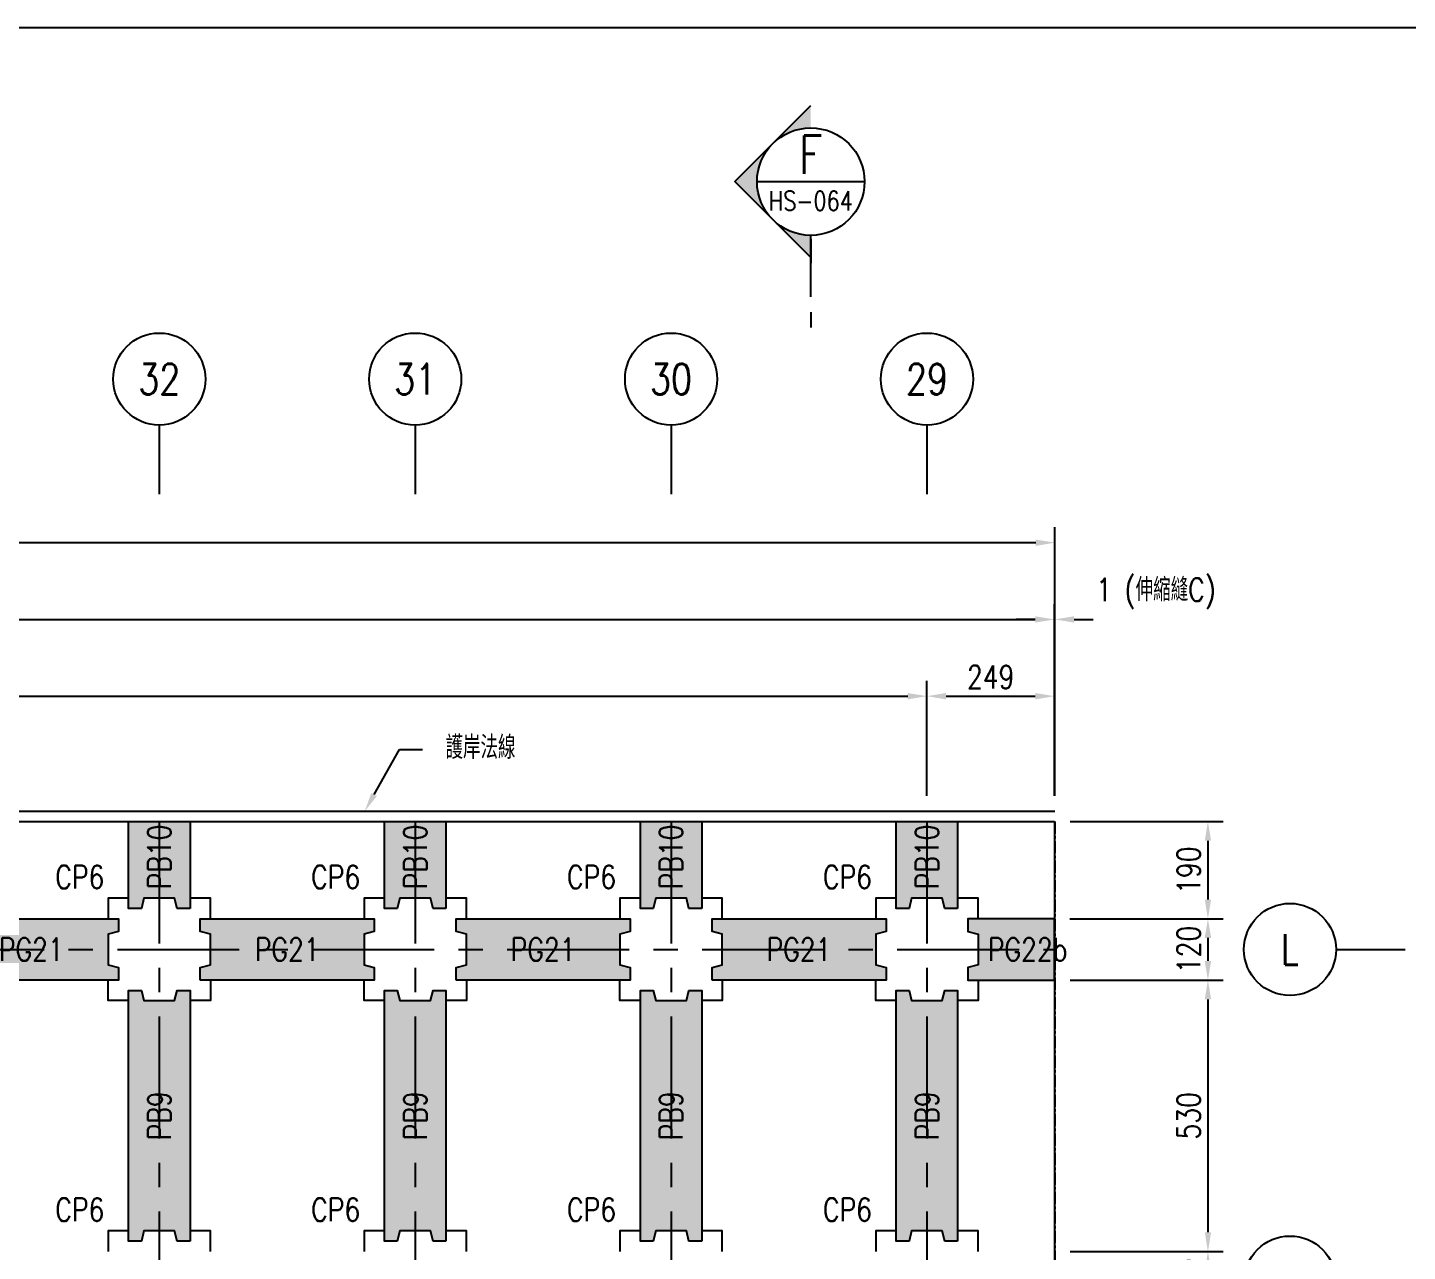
# Model space of a CAD drawing. Extents: x -3697 to 31808, y -9561 to -1274.
# Drawn here: x 11709 to 14405, y -3665 to -1274 of the extents above; entities that cross this region are included whole.
import ezdxf
from ezdxf import colors
from ezdxf.entities.mleader import LeaderData, LeaderLine
from ezdxf.enums import TextEntityAlignment as Align
from ezdxf.math import Vec2, Vec3

# ---------------------------------------------------------------- set-up
doc = ezdxf.new("R2010")
doc.units = 0
doc.header["$LTSCALE"] = 0.05
doc.linetypes.add('CENTER', pattern=[50.8, 31.75, -6.35, 6.35, -6.35])
doc.linetypes.add('DASHED', pattern=[19.05, 12.7, -6.35])
doc.layers.get('0').update_dxf_attribs({"linetype": 'CONTINUOUS'})
doc.layers.get('Defpoints').update_dxf_attribs({"linetype": 'CONTINUOUS'})
for name, color, linetype in [('DIM_03', 1, 'CONTINUOUS'), ('HB_0', 7, 'CONTINUOUS'), ('HB_DIM', 1, 'CONTINUOUS'), ('HB_SYMBOLS', 7, 'CONTINUOUS'), ('場鑄梁', 4, 'CONTINUOUS'), ('場鑄梁_虛線', 4, 'CONTINUOUS'), ('底圖', 7, 'CONTINUOUS'), ('預鑄梁', 7, 'CONTINUOUS'), ('預鑄梁_HATCH', 253, 'CONTINUOUS'), ('預鑄梁_TXT', 2, 'CONTINUOUS'), ('預鑄梁_外緣', 7, 'CONTINUOUS'), ('預鑄樁帽', 6, 'CONTINUOUS'), ('預鑄樁帽_TXT', 2, 'CONTINUOUS')]:
    doc.layers.add(name, color=color, linetype=linetype)
doc.layers.get('預鑄樁帽').off()
doc.styles.get("Standard").update_dxf_attribs({"font": 'ROMANS.shx', "width": 0.8, "bigfont": 'lchinap.shx'})
doc.styles.add('結構平面-V3$0$STANDARD', font='ROMANS', dxfattribs={"width": 0.8, "bigfont": 'LCHINA.shx'})
doc.dimstyles.new('150cm', dxfattribs={"dimscale": 15, "dimtxt": 3, "dimasz": 2.5, "dimexe": 2, "dimexo": 2, "dimgap": 1, "dimtad": 1, "dimdsep": 46, "dimtxsty": 'Standard', "dimcen": 0, "dimclrt": 2, "dimadec": 0, "dimazin": 0, "dimtfac": 1, "dimtix": 1, "dimtmove": 2, "dimatfit": 3, "dimfxl": 0, "dimtolj": 1, "dimtzin": 0, "dimarcsym": 0})

# ---------------------------------------------------------------- blocks, each defined once
blk = doc.blocks.new('*D33')
at = {"layer": 'Defpoints', "color": 0}
for p in [(13714.9, -2580.3), (13465.9, -2805.3), (13714.9, -2805.3)]:
    blk.add_point(p, dxfattribs=at)
at = {"layer": 'HB_DIM', "color": 0, "lineweight": -2}
for p, q in [((13465.9, -2775.3), (13465.9, -2550.3)), ((13714.9, -2775.3), (13714.9, -2550.3)), ((13503.4, -2580.3), (13677.4, -2580.3))]:
    blk.add_line(p, q, dxfattribs=at)
at = {"layer": 'HB_DIM', "color": 0}
for points in [[(13503.4, -2574.1), (13503.4, -2586.6), (13465.9, -2580.3)], [(13677.4, -2574.1), (13677.4, -2586.6), (13714.9, -2580.3)]]:
    blk.add_solid(points, dxfattribs=at)
at = {"layer": 'HB_DIM', "color": 2, "insert": (13590.4, -2542.8), "char_height": 45, "attachment_point": 5}
blk.add_mtext('\\A1;249', dxfattribs=at)
blk = doc.blocks.new('*D34')
at = {"layer": 'Defpoints', "color": 0}
for p in [(13714.9, -2430.3), (9216.9, -2805.3), (13714.9, -2805.3)]:
    blk.add_point(p, dxfattribs=at)
at = {"layer": 'HB_DIM', "color": 0, "lineweight": -2}
for p, q in [((9216.9, -2775.3), (9216.9, -2400.3)), ((13714.9, -2775.3), (13714.9, -2400.3)), ((9254.4, -2430.3), (13677.4, -2430.3))]:
    blk.add_line(p, q, dxfattribs=at)
at = {"layer": 'HB_DIM', "color": 0}
for points in [[(9254.4, -2424.1), (9254.4, -2436.6), (9216.9, -2430.3)], [(13677.4, -2424.1), (13677.4, -2436.6), (13714.9, -2430.3)]]:
    blk.add_solid(points, dxfattribs=at)
at = {"layer": 'HB_DIM', "color": 2, "insert": (11465.9, -2392.8), "char_height": 45, "attachment_point": 5}
blk.add_mtext('\\A1;4498', dxfattribs=at)
blk = doc.blocks.new('*D35')
at = {"layer": 'Defpoints', "color": 0}
for p in [(13715.9, -2430.3), (13714.9, -2805.3), (13715.9, -2805.3)]:
    blk.add_point(p, dxfattribs=at)
at = {"layer": 'HB_DIM', "color": 0, "lineweight": -2}
for p, q in [((13714.9, -2775.3), (13714.9, -2400.3)), ((13715.9, -2775.3), (13715.9, -2400.3)), ((13677.4, -2430.3), (13639.9, -2430.3)), ((13714.9, -2430.3), (13715.9, -2430.3)), ((13753.4, -2430.3), (13790.9, -2430.3))]:
    blk.add_line(p, q, dxfattribs=at)
at = {"layer": 'HB_DIM', "color": 0}
for points in [[(13677.4, -2424.1), (13677.4, -2436.6), (13714.9, -2430.3)], [(13753.4, -2424.1), (13753.4, -2436.6), (13715.9, -2430.3)]]:
    blk.add_solid(points, dxfattribs=at)
at = {"layer": 'HB_DIM', "color": 2, "insert": (13913.5, -2379.7), "char_height": 45, "width": 387.178, "attachment_point": 5}
blk.add_mtext('\\A1;1 (伸縮縫C)', dxfattribs=at)
blk = doc.blocks.new('*D37')
at = {"layer": 'Defpoints', "color": 0}
for p in [(13715.9, -2280.3), (9215.9, -2805.3), (13715.9, -2805.3)]:
    blk.add_point(p, dxfattribs=at)
at = {"layer": 'HB_DIM', "color": 0, "lineweight": -2}
for p, q in [((9215.9, -2775.3), (9215.9, -2250.3)), ((13715.9, -2775.3), (13715.9, -2250.3)), ((9253.4, -2280.3), (13678.4, -2280.3))]:
    blk.add_line(p, q, dxfattribs=at)
at = {"layer": 'HB_DIM', "color": 0}
for points in [[(9253.4, -2274.1), (9253.4, -2286.6), (9215.9, -2280.3)], [(13678.4, -2274.1), (13678.4, -2286.6), (13715.9, -2280.3)]]:
    blk.add_solid(points, dxfattribs=at)
at = {"layer": 'HB_DIM', "color": 2, "insert": (11465.9, -2242.8), "char_height": 45, "attachment_point": 5}
blk.add_mtext('\\A1;4500', dxfattribs=at)
blk = doc.blocks.new('*D83')
at = {"layer": 'Defpoints', "color": 0}
for p in [(13465.9, -2580.3), (9465.9, -2805.3), (13465.9, -2805.3)]:
    blk.add_point(p, dxfattribs=at)
at = {"layer": 'HB_DIM', "color": 0, "lineweight": -2}
for p, q in [((9465.9, -2775.3), (9465.9, -2550.3)), ((13465.9, -2775.3), (13465.9, -2550.3)), ((9503.4, -2580.3), (13428.4, -2580.3))]:
    blk.add_line(p, q, dxfattribs=at)
at = {"layer": 'HB_DIM', "color": 0}
for points in [[(9503.4, -2574.1), (9503.4, -2586.6), (9465.9, -2580.3)], [(13428.4, -2574.1), (13428.4, -2586.6), (13465.9, -2580.3)]]:
    blk.add_solid(points, dxfattribs=at)
at = {"layer": 'HB_DIM', "color": 2, "insert": (11465.9, -2542.8), "char_height": 45, "attachment_point": 5}
blk.add_mtext('\\A1;8@500=4000', dxfattribs=at)
blk = doc.blocks.new('*D147')
at = {"layer": 'Defpoints', "color": 0}
for p in [(13715.9, -2825.3), (13714.9, -3015.3), (14014.9, -3015.3)]:
    blk.add_point(p, dxfattribs=at)
at = {"layer": 'HB_DIM', "color": 0, "lineweight": -2}
for p, q in [((13745.9, -2825.3), (14044.9, -2825.3)), ((14014.9, -2862.8), (14014.9, -2977.8)), ((13744.9, -3015.3), (14044.9, -3015.3))]:
    blk.add_line(p, q, dxfattribs=at)
at = {"layer": 'HB_DIM', "color": 0}
for points in [[(14008.7, -2862.8), (14021.2, -2862.8), (14014.9, -2825.3)], [(14008.7, -2977.8), (14021.2, -2977.8), (14014.9, -3015.3)]]:
    blk.add_solid(points, dxfattribs=at)
at = {"layer": 'HB_DIM', "color": 2, "insert": (13977.4, -2920.3), "char_height": 45, "attachment_point": 5, "rotation": 90}
blk.add_mtext('\\A1;190', dxfattribs=at)
blk = doc.blocks.new('*D148')
at = {"layer": 'Defpoints', "color": 0}
for p in [(13714.9, -3015.3), (13715.9, -3135.3), (14014.9, -3135.3)]:
    blk.add_point(p, dxfattribs=at)
at = {"layer": 'HB_DIM', "color": 0, "lineweight": -2}
for p, q in [((13744.9, -3015.3), (14044.9, -3015.3)), ((14014.9, -3052.8), (14014.9, -3097.8)), ((13745.9, -3135.3), (14044.9, -3135.3))]:
    blk.add_line(p, q, dxfattribs=at)
at = {"layer": 'HB_DIM', "color": 0}
for points in [[(14008.7, -3052.8), (14021.2, -3052.8), (14014.9, -3015.3)], [(14008.7, -3097.8), (14021.2, -3097.8), (14014.9, -3135.3)]]:
    blk.add_solid(points, dxfattribs=at)
at = {"layer": 'HB_DIM', "color": 2, "insert": (13977.4, -3075.3), "char_height": 45, "attachment_point": 5, "rotation": 90}
blk.add_mtext('\\A1;120', dxfattribs=at)
blk = doc.blocks.new('*D149')
at = {"layer": 'Defpoints', "color": 0}
for p in [(13715.9, -3135.3), (13715.9, -3665.3), (14014.9, -3665.3)]:
    blk.add_point(p, dxfattribs=at)
at = {"layer": 'HB_DIM', "color": 0, "lineweight": -2}
for p, q in [((13745.9, -3135.3), (14044.9, -3135.3)), ((14014.9, -3172.8), (14014.9, -3627.8)), ((13745.9, -3665.3), (14044.9, -3665.3))]:
    blk.add_line(p, q, dxfattribs=at)
at = {"layer": 'HB_DIM', "color": 0}
for points in [[(14008.7, -3172.8), (14021.2, -3172.8), (14014.9, -3135.3)], [(14008.7, -3627.8), (14021.2, -3627.8), (14014.9, -3665.3)]]:
    blk.add_solid(points, dxfattribs=at)
at = {"layer": 'HB_DIM', "color": 2, "insert": (13977.4, -3400.3), "char_height": 45, "attachment_point": 5, "rotation": 90}
blk.add_mtext('\\A1;530', dxfattribs=at)
blk = doc.blocks.new('*D150')
at = {"layer": 'Defpoints', "color": 0}
for p in [(13715.9, -3665.3), (13715.9, -3785.3), (14014.9, -3785.3)]:
    blk.add_point(p, dxfattribs=at)
at = {"layer": 'HB_DIM', "color": 0, "lineweight": -2}
for p, q in [((13745.9, -3665.3), (14044.9, -3665.3)), ((14014.9, -3702.8), (14014.9, -3747.8)), ((13745.9, -3785.3), (14044.9, -3785.3))]:
    blk.add_line(p, q, dxfattribs=at)
at = {"layer": 'HB_DIM', "color": 0}
for points in [[(14008.7, -3702.8), (14021.2, -3702.8), (14014.9, -3665.3)], [(14008.7, -3747.8), (14021.2, -3747.8), (14014.9, -3785.3)]]:
    blk.add_solid(points, dxfattribs=at)
at = {"layer": 'HB_DIM', "color": 2, "insert": (13977.4, -3725.3), "char_height": 45, "attachment_point": 5, "rotation": 90}
blk.add_mtext('\\A1;120', dxfattribs=at)
blk = doc.blocks.new('gr_t')
at = {"layer": 'HB_SYMBOLS', "color": 4, "linetype": 'Continuous'}
blk.add_line((0, -6), (0, -15), dxfattribs=at)
blk.add_circle((0, 0), 6, dxfattribs=at)
at = {"layer": 'HB_SYMBOLS', "color": 4, "linetype": 'Continuous', "width": 0.8}
blk.add_attdef('A', text='', height=4.5, dxfattribs=at).set_placement((0, 0), align=Align.MIDDLE)
blk = doc.blocks.new('SEC2U0-n')
at = {"color": 2, "linetype": 'Continuous'}
for p, q in [((-9.9, 0), (0, 9.9)), ((0, 9.9), (9.9, 0)), ((-7.51, 0), (-10.62, 0))]:
    blk.add_line(p, q, dxfattribs=at)
at = {"color": 3}
for p, q in [((-17, 0), (-19, 0)), ((-15, 0), (-7, 0))]:
    blk.add_line(p, q, dxfattribs=at)
at = {"color": 2, "linetype": 'Continuous'}
blk.add_circle((0, 0), 7, dxfattribs=at)
for points in [[(0, 9.9), (-3.5, 6.06), (-4.95, 4.95), (-4.26, 5.55)], [(0, 9.9), (-1.81, 6.76), (-3.5, 6.06), (-1.81, 6.76)], [(0, 9.9), (0, 7), (-1.81, 6.76), (-0.91, 6.94)], [(0, 9.9), (3.5, 6.06), (4.95, 4.95), (4.26, 5.55)], [(0, 9.9), (1.81, 6.76), (3.5, 6.06), (1.81, 6.76)], [(0, 9.9), (0, 7), (1.81, 6.76), (0.91, 6.94)], [(-9.9, 0), (-6.06, 3.5), (-4.95, 4.95), (-5.55, 4.26)], [(9.9, 0), (6.06, 3.5), (4.95, 4.95), (5.55, 4.26)], [(-9.9, 0), (-6.76, 1.81), (-6.06, 3.5), (-6.76, 1.81)], [(-9.9, 0), (-7, 0), (-6.76, 1.81), (-6.94, 0.91)], [(9.9, 0), (6.76, 1.81), (6.06, 3.5), (6.76, 1.81)], [(9.9, 0), (7, 0), (6.76, 1.81), (6.94, 0.91)]]:
    blk.add_solid(points, dxfattribs=at)
blk = doc.blocks.new('ST-n')
at = {"color": 2}
blk.add_line((-7, 0), (7, 0), dxfattribs=at)
blk.add_circle((0, 0), 7, dxfattribs=at)
at = {"color": 3, "width": 0.8}
blk.add_attdef('A', text='', height=4.5, dxfattribs=at).set_placement((0, 3.5), align=Align.MIDDLE)
at = {"color": 1, "width": 0.8}
blk.add_attdef('HB2002', text='', height=2.5, dxfattribs=at).set_placement((0, -2.5), align=Align.MIDDLE)
blk = doc.blocks.new('CP6')
at = {"layer": '預鑄樁帽_TXT', "linetype": 'Continuous', "width": 0.8}
blk.add_text('CP6', height=45, dxfattribs=at).set_placement((-265.3, 251.6), align=Align.MIDDLE)
blk = doc.blocks.new('PB9')
at = {"layer": '預鑄梁_HATCH'}
blk.add_hatch(color=256, dxfattribs=at).paths.add_polyline_path([(-95, 500), (-120, 500), (-120, 10), (-95, 10), (-90, 30), (-30, 30), (-25, 10), (0, 10), (0, 500), (-25, 500), (-30, 480), (-90, 480)])
at = {"layer": '預鑄梁', "linetype": 'DASHED', "ltscale": 50}
blk.add_lwpolyline([(0, 10), (-25, 10), (-30, 30), (-90, 30), (-95, 10), (-120, 10), (-120, 500), (-95, 500), (-90, 480), (-30, 480), (-25, 500), (0, 500), (0, 10)], dxfattribs=at)
at = {"layer": '預鑄梁_外緣'}
blk.add_lwpolyline([(0, 10), (-25, 10), (-30, 30), (-90, 30), (-95, 10), (-120, 10), (-120, 500), (-95, 500), (-90, 480), (-30, 480), (-25, 500), (0, 500), (0, 10)], dxfattribs=at)
at = {"layer": '預鑄梁_TXT', "linetype": 'Continuous', "style": '結構平面-V3$0$STANDARD', "width": 0.8}
blk.add_text('PB9', height=45, rotation=90, dxfattribs=at).set_placement((-60, 255), align=Align.MIDDLE)
blk = doc.blocks.new('PB10')
at = {"layer": '預鑄梁_HATCH'}
blk.add_hatch(color=256, dxfattribs=at).paths.add_polyline_path([(-120, 10), (-95, 10), (-90, 30), (-30, 30), (-25, 10), (0, 10), (0, 180), (-120, 180)])
at = {"layer": '預鑄梁', "linetype": 'DASHED', "ltscale": 50}
blk.add_lwpolyline([(0, 10), (-25, 10), (-30, 30), (-90, 30), (-95, 10), (-120, 10), (-120, 180), (0, 180), (0, 10)], dxfattribs=at)
at = {"layer": '預鑄梁_外緣'}
blk.add_lwpolyline([(0, 10), (-25, 10), (-30, 30), (-90, 30), (-95, 10), (-120, 10), (-120, 180), (0, 180), (0, 10)], dxfattribs=at)
at = {"layer": '預鑄梁_TXT', "linetype": 'Continuous', "style": '結構平面-V3$0$STANDARD', "width": 0.8}
blk.add_text('PB10', height=45, rotation=90, dxfattribs=at).set_placement((-60, 110.8), align=Align.MIDDLE)
blk = doc.blocks.new('PG21')
at = {"layer": '預鑄梁_HATCH'}
blk.add_hatch(color=256, dxfattribs=at).paths.add_polyline_path([(10, 25), (10, 0), (350, 0), (350, 25), (330, 30), (330, 90), (350, 95), (350, 120), (10, 120), (10, 95), (30, 90), (30, 30)])
at = {"layer": '預鑄梁', "linetype": 'DASHED', "ltscale": 50}
blk.add_lwpolyline([(10, 0), (10, 25), (30, 30), (30, 90), (10, 95), (10, 120), (350, 120), (350, 95), (330, 90), (330, 30), (350, 25), (350, 0), (10, 0)], dxfattribs=at)
at = {"layer": '預鑄梁_外緣'}
blk.add_lwpolyline([(10, 0), (10, 25), (30, 30), (30, 90), (10, 95), (10, 120), (350, 120), (350, 95), (330, 90), (330, 30), (350, 25), (350, 0), (10, 0)], dxfattribs=at)
at = {"layer": '預鑄梁_TXT', "linetype": 'Continuous', "style": '結構平面-V3$0$STANDARD', "width": 0.8}
blk.add_text('PG21', height=45, rotation=0, dxfattribs=at).set_placement((180, 60), align=Align.MIDDLE)
blk = doc.blocks.new('PG22b')
at = {"layer": '預鑄梁_HATCH'}
blk.add_hatch(color=256, dxfattribs=at).paths.add_polyline_path([(-169, 25), (-169, 0), (0, 0), (0, 120), (-169, 120), (-169, 95), (-149, 90), (-149, 30)])
at = {"layer": '預鑄梁', "linetype": 'DASHED', "ltscale": 50}
blk.add_lwpolyline([(0, 0), (0, 120), (-169, 120), (-169, 95), (-149, 90), (-149, 30), (-169, 25), (-169, 0)], close=True, dxfattribs=at)
at = {"layer": '預鑄梁_外緣'}
blk.add_lwpolyline([(0, 0), (0, 120), (-169, 120), (-169, 95), (-149, 90), (-149, 30), (-169, 25), (-169, 0)], close=True, dxfattribs=at)
at = {"layer": '預鑄梁_TXT', "linetype": 'Continuous', "style": '結構平面-V3$0$STANDARD', "width": 0.8}
blk.add_text('PG22b', height=45, rotation=360, dxfattribs=at).set_placement((-52, 60), align=Align.MIDDLE)
blk = doc.blocks.new('碼頭結構總配置圖')
at = {"layer": 'Defpoints', "color": 217}
blk.add_lwpolyline([(19972.6, -8226.3), (16980.1, -8226.3), (16980.1, -9561.3), (8137.6, -9561.3), (8137.6, -1273.8), (19972.6, -1273.8)], close=True, dxfattribs=at)
at = {"layer": '場鑄梁'}
for points in [[(11905.9, -2975.3), (11865.9, -2975.3), (11865.9, -3015.3)], [(12065.9, -3015.3), (12065.9, -2975.3), (12025.9, -2975.3)], [(12405.9, -2975.3), (12365.9, -2975.3), (12365.9, -3015.3)], [(12565.9, -3015.3), (12565.9, -2975.3), (12525.9, -2975.3)], [(12905.9, -2975.3), (12865.9, -2975.3), (12865.9, -3015.3)], [(13065.9, -3015.3), (13065.9, -2975.3), (13025.9, -2975.3)], [(13405.9, -2975.3), (13365.9, -2975.3), (13365.9, -3015.3)], [(13565.9, -3015.3), (13565.9, -2975.3), (13525.9, -2975.3)], [(11905.9, -3175.3), (11865.9, -3175.3), (11865.9, -3135.3)], [(12065.9, -3135.3), (12065.9, -3175.3), (12025.9, -3175.3)], [(12405.9, -3175.3), (12365.9, -3175.3), (12365.9, -3135.3)], [(12565.9, -3135.3), (12565.9, -3175.3), (12525.9, -3175.3)], [(12905.9, -3175.3), (12865.9, -3175.3), (12865.9, -3135.3)], [(13065.9, -3135.3), (13065.9, -3175.3), (13025.9, -3175.3)], [(13405.9, -3175.3), (13365.9, -3175.3), (13365.9, -3135.3)], [(13565.9, -3135.3), (13565.9, -3175.3), (13525.9, -3175.3)], [(11905.9, -3625.3), (11865.9, -3625.3), (11865.9, -3665.3)], [(12065.9, -3665.3), (12065.9, -3625.3), (12025.9, -3625.3)], [(12405.9, -3625.3), (12365.9, -3625.3), (12365.9, -3665.3)], [(12565.9, -3665.3), (12565.9, -3625.3), (12525.9, -3625.3)], [(12905.9, -3625.3), (12865.9, -3625.3), (12865.9, -3665.3)], [(13065.9, -3665.3), (13065.9, -3625.3), (13025.9, -3625.3)], [(13405.9, -3625.3), (13365.9, -3625.3), (13365.9, -3665.3)], [(13565.9, -3665.3), (13565.9, -3625.3), (13525.9, -3625.3)]]:
    blk.add_lwpolyline(points, dxfattribs=at)
at = {"layer": '場鑄梁_虛線', "linetype": 'DASHED', "ltscale": 50}
for points in [[(11905.9, -2975.3), (11865.9, -2975.3), (11865.9, -3015.3)], [(12065.9, -3015.3), (12065.9, -2975.3), (12025.9, -2975.3)], [(12405.9, -2975.3), (12365.9, -2975.3), (12365.9, -3015.3)], [(12565.9, -3015.3), (12565.9, -2975.3), (12525.9, -2975.3)], [(12905.9, -2975.3), (12865.9, -2975.3), (12865.9, -3015.3)], [(13065.9, -3015.3), (13065.9, -2975.3), (13025.9, -2975.3)], [(13405.9, -2975.3), (13365.9, -2975.3), (13365.9, -3015.3)], [(13565.9, -3015.3), (13565.9, -2975.3), (13525.9, -2975.3)], [(11905.9, -3175.3), (11865.9, -3175.3), (11865.9, -3135.3)], [(12065.9, -3135.3), (12065.9, -3175.3), (12025.9, -3175.3)], [(12405.9, -3175.3), (12365.9, -3175.3), (12365.9, -3135.3)], [(12565.9, -3135.3), (12565.9, -3175.3), (12525.9, -3175.3)], [(12905.9, -3175.3), (12865.9, -3175.3), (12865.9, -3135.3)], [(13065.9, -3135.3), (13065.9, -3175.3), (13025.9, -3175.3)], [(13405.9, -3175.3), (13365.9, -3175.3), (13365.9, -3135.3)], [(13565.9, -3135.3), (13565.9, -3175.3), (13525.9, -3175.3)], [(11905.9, -3625.3), (11865.9, -3625.3), (11865.9, -3665.3)], [(12065.9, -3665.3), (12065.9, -3625.3), (12025.9, -3625.3)], [(12405.9, -3625.3), (12365.9, -3625.3), (12365.9, -3665.3)], [(12565.9, -3665.3), (12565.9, -3625.3), (12525.9, -3625.3)], [(12905.9, -3625.3), (12865.9, -3625.3), (12865.9, -3665.3)], [(13065.9, -3665.3), (13065.9, -3625.3), (13025.9, -3625.3)], [(13405.9, -3625.3), (13365.9, -3625.3), (13365.9, -3665.3)], [(13565.9, -3665.3), (13565.9, -3625.3), (13525.9, -3625.3)]]:
    blk.add_lwpolyline(points, dxfattribs=at)
at = {"layer": '底圖'}
blk.add_line((9215.9, -2805.3), (13715.9, -2805.3), dxfattribs=at)
at = {"layer": '底圖', "color": 252, "linetype": 'CENTER', "ltscale": 150}
for p, q in [((11965.9, -2825.3), (11965.9, -5805.3)), ((12465.9, -2825.3), (12465.9, -5805.3)), ((12965.9, -2825.3), (12965.9, -5805.3)), ((13465.9, -2825.3), (13465.9, -5805.3)), ((9216.9, -3075.3), (13715.9, -3075.3))]:
    blk.add_line(p, q, dxfattribs=at)
at = {"layer": '底圖', "linetype": 'CENTER', "ltscale": 15}
blk.add_line((13715.9, -2825.3), (13715.9, -5805.3), dxfattribs=at)
at = {"layer": '底圖', "color": 4, "linetype": 'Continuous'}
blk.add_lwpolyline([(13714.9, -2825.3), (13714.9, -5805.3), (9216.9, -5805.3), (9216.9, -2825.3), (13714.9, -2825.3)], dxfattribs=at)
at = {"layer": 'DIM_03', "xscale": 14.99999999999999, "yscale": 14.99999999999999, "zscale": 14.99999999999999, "rotation": 90.00000086103375}
blk.add_blockref('SEC2U0-n', (13238.9, -1574.8), dxfattribs=at)
at = {"layer": 'DIM_03', "linetype": 'Continuous'}
ref = blk.add_blockref('ST-n', (13238.9, -1574.8), dxfattribs=dict(at, xscale=14.99999999999999, yscale=14.99999999999999, zscale=14.99999999999999, rotation=7.778254040857746e-07))
ref.add_attrib('HB2002', 'HS-064', dxfattribs={"layer": '0', "color": 1, "height": 37.5, "rotation": 360, "width": 0.8}).set_placement((13238.9, -1612.3), align=Align.MIDDLE)
ref.add_attrib('A', 'F', dxfattribs={"layer": '0', "color": 3, "height": 75, "rotation": 360, "width": 0.8}).set_placement((13238.9, -1522.3), align=Align.MIDDLE)
at = {"layer": '底圖'}
ref = blk.add_blockref('gr_t', (11965.9, -1960.6), dxfattribs=dict(at, xscale=15, yscale=15, zscale=15))
ref.add_attrib('A', '32', dxfattribs={"layer": 'HB_SYMBOLS', "color": 4, "linetype": 'Continuous', "height": 60, "width": 0.8}).set_placement((11965.9, -1960.6), align=Align.MIDDLE)
ref = blk.add_blockref('gr_t', (12465.9, -1960.6), dxfattribs=dict(at, xscale=15, yscale=15, zscale=15))
ref.add_attrib('A', '31', dxfattribs={"layer": 'HB_SYMBOLS', "color": 4, "linetype": 'Continuous', "height": 60, "width": 0.8}).set_placement((12465.9, -1960.6), align=Align.MIDDLE)
ref = blk.add_blockref('gr_t', (12965.9, -1960.6), dxfattribs=dict(at, xscale=15, yscale=15, zscale=15))
ref.add_attrib('A', '30', dxfattribs={"layer": 'HB_SYMBOLS', "color": 4, "linetype": 'Continuous', "height": 60, "width": 0.8}).set_placement((12965.9, -1960.6), align=Align.MIDDLE)
ref = blk.add_blockref('gr_t', (13465.9, -1960.6), dxfattribs=dict(at, xscale=15, yscale=15, zscale=15))
ref.add_attrib('A', '29', dxfattribs={"layer": 'HB_SYMBOLS', "color": 4, "linetype": 'Continuous', "height": 60, "width": 0.8}).set_placement((13465.9, -1960.6), align=Align.MIDDLE)
ref = blk.add_blockref('gr_t', (14175.3, -3075.3), dxfattribs=dict(at, xscale=15, yscale=15, zscale=15, rotation=90))
ref.add_attrib('A', 'L', dxfattribs={"layer": 'HB_SYMBOLS', "color": 4, "linetype": 'Continuous', "height": 60, "width": 0.8}).set_placement((14175.3, -3075.3), align=Align.MIDDLE)
ref = blk.add_blockref('gr_t', (14175.3, -3725.3), dxfattribs=dict(at, xscale=15, yscale=15, zscale=15, rotation=90))
ref.add_attrib('A', 'K', dxfattribs={"layer": 'HB_SYMBOLS', "color": 4, "linetype": 'Continuous', "height": 60, "width": 0.8}).set_placement((14175.3, -3725.3), align=Align.MIDDLE)
at = {"layer": '預鑄梁'}
for name, p in [('PB10', (12025.9, -3005.3)), ('PB10', (12525.9, -3005.3)), ('PB10', (13025.9, -3005.3)), ('PB10', (13525.9, -3005.3)), ('PG21', (11535.9, -3135.3)), ('PG21', (12035.9, -3135.3)), ('PG21', (12535.9, -3135.3)), ('PG21', (13035.9, -3135.3)), ('PG22b', (13714.9, -3135.3)), ('PB9', (12025.9, -3655.3)), ('PB9', (12525.9, -3655.3)), ('PB9', (13025.9, -3655.3)), ('PB9', (13525.9, -3655.3))]:
    blk.add_blockref(name, p, dxfattribs=at)
at = {"layer": '預鑄樁帽'}
for p in [(12075.9, -3185.3), (12575.9, -3185.3), (13075.9, -3185.3), (13575.9, -3185.3), (12075.9, -3835.3), (12575.9, -3835.3), (13075.9, -3835.3), (13575.9, -3835.3)]:
    blk.add_blockref('CP6', p, dxfattribs=at)

msp = doc.modelspace()

# ---------------------------------------------------------------- block references
at = {"layer": 'HB_0'}
msp.add_blockref('碼頭結構總配置圖', (0, 0), dxfattribs=at)

# ---------------------------------------------------------------- dimensions: what is measured, and where the dimension line sits
at = {"layer": 'HB_DIM'}
for base, p1, p2, picture, middle in [((13715.926, -2280.327), (9215.926, -2805.327), (13715.926, -2805.327), '*D37', (11465.926, -2242.827)), ((13714.926, -2430.327), (9216.926, -2805.327), (13714.926, -2805.327), '*D34', (11465.926, -2392.827)), ((13714.926, -2580.327), (13465.926, -2805.327), (13714.926, -2805.327), '*D33', (13590.426, -2542.827))]:
    dim = msp.add_linear_dim(base=base, p1=p1, p2=p2, dimstyle='150cm', dxfattribs=at)
    dim.commit()
    dim.dimension.update_dxf_attribs({"geometry": picture, "text_midpoint": middle})
dim = msp.add_linear_dim(base=(13715.926, -2430.327), p1=(13714.926, -2805.327), p2=(13715.926, -2805.327), text='<> (伸縮縫C)', dimstyle='150cm', dxfattribs=at)
dim.commit()
dim.dimension.update_dxf_attribs({"geometry": '*D35', "text_midpoint": (13913.47, -2379.702), "dimtype": 160})
dim = msp.add_linear_dim(base=(13465.926, -2580.327), p1=(9465.926, -2805.327), p2=(13465.926, -2805.327), text='8@500=<>', dimstyle='150cm', dxfattribs=at)
dim.commit()
dim.dimension.update_dxf_attribs({"geometry": '*D83', "text_midpoint": (11465.926, -2542.827)})
for base, p1, p2, picture, middle in [((14014.926, -3015.327), (13715.926, -2825.327), (13714.926, -3015.327), '*D147', (13977.426, -2920.327)), ((14014.926, -3135.327), (13714.926, -3015.327), (13715.926, -3135.327), '*D148', (13977.426, -3075.327)), ((14014.926, -3665.327), (13715.926, -3135.327), (13715.926, -3665.327), '*D149', (13977.426, -3400.327)), ((14014.926, -3785.327), (13715.926, -3665.327), (13715.926, -3785.327), '*D150', (13977.426, -3725.327))]:
    dim = msp.add_linear_dim(base=base, p1=p1, p2=p2, angle=90, dimstyle='150cm', dxfattribs=at)
    dim.commit()
    dim.dimension.update_dxf_attribs({"geometry": picture, "text_midpoint": middle})

# ---------------------------------------------------------------- leaders
at = {"layer": 'HB_0'}
ml = msp.add_multileader_mtext('Standard', dxfattribs=at)
ml.set_content('護岸法線', color=2)
ml.set_leader_properties(color=1)
ml.build(insert=Vec2(0, 0))
ml.multileader.update_dxf_attribs({"dogleg_length": 3, "arrow_head_size": 37.5, "scale": 15})
ctx = ml.context
ctx.base_point, ctx.scale, ctx.char_height, ctx.arrow_head_size, ctx.landing_gap_size, ctx.plane_origin = Vec3(12480.092, -2684.598), 15, 45, 37.5, 45, Vec3(12367.192, -2805.327)
notes = []
notes.append((ctx, [(1, (1, 1, 0), (12435.092, -2684.598), (1, 0), 45, [(0, [(12367.192, -2805.327)], 0, [])])]))
ctx.mtext.insert, ctx.mtext.flow_direction = Vec3(12525.092, -2657.879), 5
for ctx, leaders in notes:
    for number, flags, end, landing, length, lines in leaders:
        leader = LeaderData()
        leader.index, (leader.has_last_leader_line, leader.has_dogleg_vector, leader.attachment_direction) = number, flags
        leader.last_leader_point, leader.dogleg_vector, leader.dogleg_length = Vec3(end), Vec3(landing), length
        for number, points, colour, breaks in lines:
            line = LeaderLine()
            line.index, line.vertices, line.color, line.breaks = number, Vec3.list(points), colors.encode_raw_color(colour), breaks
            leader.lines.append(line)
        ctx.leaders.append(leader)

doc.saveas('drawing.dxf')
